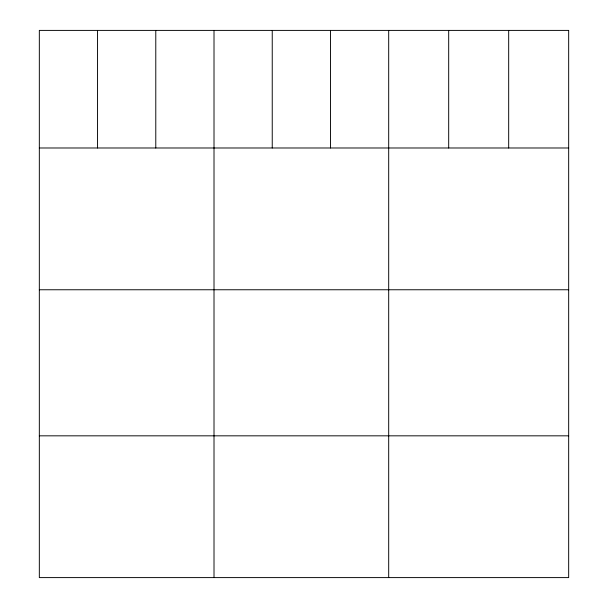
<?xml version="1.0" encoding="UTF-8"?>
<svg xmlns="http://www.w3.org/2000/svg" width="608" height="608" viewBox="0 0 608 608"><rect width="100%" height="100%" fill="white"/><g stroke="black" fill="none" stroke-linecap="round" stroke-linejoin="round"><path stroke-width="0.91" d="M39.33 147.987L568.67 147.987M39.33 289.758L568.67 289.758M39.33 435.83L568.67 435.83M508.683 30.4L508.683 147.987M448.689 30.4L448.689 147.987M388.694 30.4L388.694 577.6M330.471 30.4L330.471 147.987M272.24 30.4L272.24 147.987M214.008 30.4L214.008 577.6M155.785 30.4L155.785 147.987M97.554 30.4L97.554 147.987M568.67 30.4L39.33 30.4L39.33 577.6L568.67 577.6L568.67 30.4"/></g></svg>
